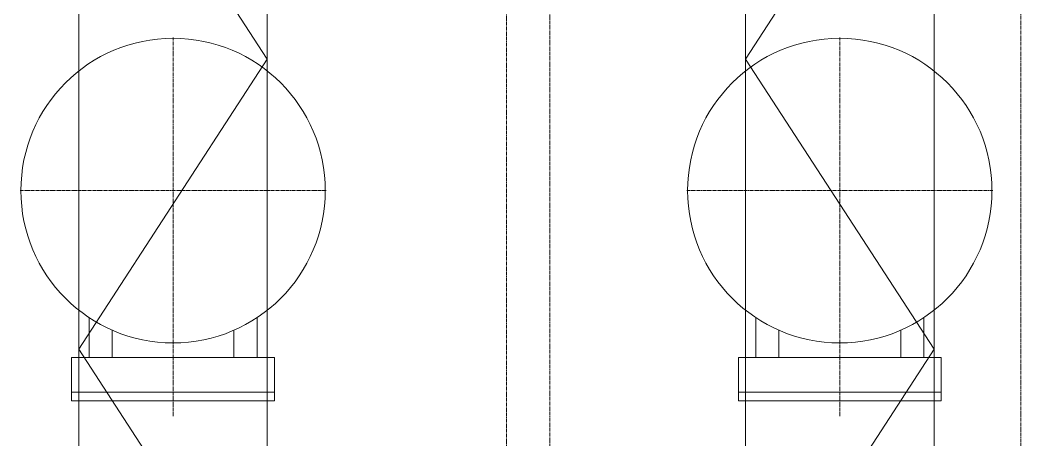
# Model space of a CAD drawing. Header units: millimetres. Extents: x -50460 to 50460, y -35640 to 35640.
# Drawn here: x 31393 to 34846, y 22505 to 23952 of the extents above; entities that cross this region are included whole.
import ezdxf

# ---------------------------------------------------------------- set-up
doc = ezdxf.new("R2010")
doc.units = ezdxf.units.MM
doc.linetypes.add('点画线', pattern=[18, 12, -2, 2, -2])
for name, color, linetype, lineweight in [('EB0', 7, 'Continuous', 15), ('中心线层', 1, '点画线', 18), ('尺寸线层', 4, 'Continuous', 18), ('细实线层', 3, 'Continuous', 18)]:
    doc.layers.add(name, color=color, linetype=linetype, lineweight=lineweight)

# ---------------------------------------------------------------- blocks, each defined once
blk = doc.blocks.new('*X590')
at = {"layer": '中心线层', "linetype": '点画线', "lineweight": 18}
blk.add_line((0, 162.5), (0, 7150), dxfattribs=at)
blk = doc.blocks.new('*X607')
at = {"layer": 'EB0'}
for p, q in [((-580, -55.3), (-580, -192.7)), ((0, -55.3), (0, -192.7)), ((-500, -98.9), (-500, -192.7)), ((-80, -98.9), (-80, -192.7)), ((-640, -192.7), (-640, -342.7)), ((-640, -192.7), (60, -192.7)), ((60, -192.7), (60, -342.7)), ((-640, -312.7), (60, -312.7)), ((-640, -342.7), (60, -342.7))]:
    blk.add_line(p, q, dxfattribs=at)
at = {"layer": '中心线层', "linetype": '点画线', "lineweight": 18}
for p, q in [((-290, -395), (-290, 910.3)), ((-818, 382.3), (238, 382.3))]:
    blk.add_line(p, q, dxfattribs=at)
at = {"layer": '细实线层'}
blk.add_circle((-290, 382.3), 525, dxfattribs=at)
blk = doc.blocks.new('*X611')
at = {"layer": 'EB0'}
for p, q in [((-580, -55.3), (-580, -192.7)), ((0, -55.3), (0, -192.7)), ((-500, -98.9), (-500, -192.7)), ((-80, -98.9), (-80, -192.7)), ((-640, -192.7), (-640, -342.7)), ((-640, -192.7), (60, -192.7)), ((60, -192.7), (60, -342.7)), ((-640, -312.7), (60, -312.7)), ((-640, -342.7), (60, -342.7))]:
    blk.add_line(p, q, dxfattribs=at)
at = {"layer": '中心线层', "linetype": '点画线', "lineweight": 18}
for p, q in [((-290, -395), (-290, 910.3)), ((-818, 382.3), (238, 382.3))]:
    blk.add_line(p, q, dxfattribs=at)
at = {"layer": '细实线层'}
blk.add_circle((-290, 382.3), 525, dxfattribs=at)
blk = doc.blocks.new('*X780')
at = {"layer": '中心线层'}
blk.add_line((0, 7700), (0, 0), dxfattribs=at)

msp = doc.modelspace()

# ---------------------------------------------------------------- linework, layer by layer
at = {"layer": '中心线层', "linetype": '点画线', "lineweight": 18}
msp.add_line((33071.063, 20461.445), (33071.063, 27717.445), dxfattribs=at)
at = {"layer": '尺寸线层'}
for p, q in [((31596.063, 20464.445), (31596.063, 27714.445)), ((32246.063, 20464.445), (32246.063, 27714.445)), ((33896.063, 20464.445), (33896.063, 27714.445)), ((34546.063, 20464.445), (34546.063, 27714.445)), ((31596.063, 24817.493), (32246.063, 23817.493)), ((34546.063, 24817.493), (33896.063, 23817.493)), ((31596.063, 22817.493), (32246.063, 23817.493)), ((34546.063, 22817.493), (33896.063, 23817.493)), ((31596.063, 22817.493), (32246.063, 21817.493)), ((34546.063, 22817.493), (33896.063, 21817.493))]:
    msp.add_line(p, q, dxfattribs=at)

# ---------------------------------------------------------------- block references
for name, p in [('*X780', (34846.063, 20264.445)), ('*X590', (33221.063, 20464.445)), ('*X607', (32211.063, 22982.136)), ('*X611', (34511.063, 22982.136))]:
    msp.add_blockref(name, p, dxfattribs=at)

doc.saveas('drawing.dxf')
